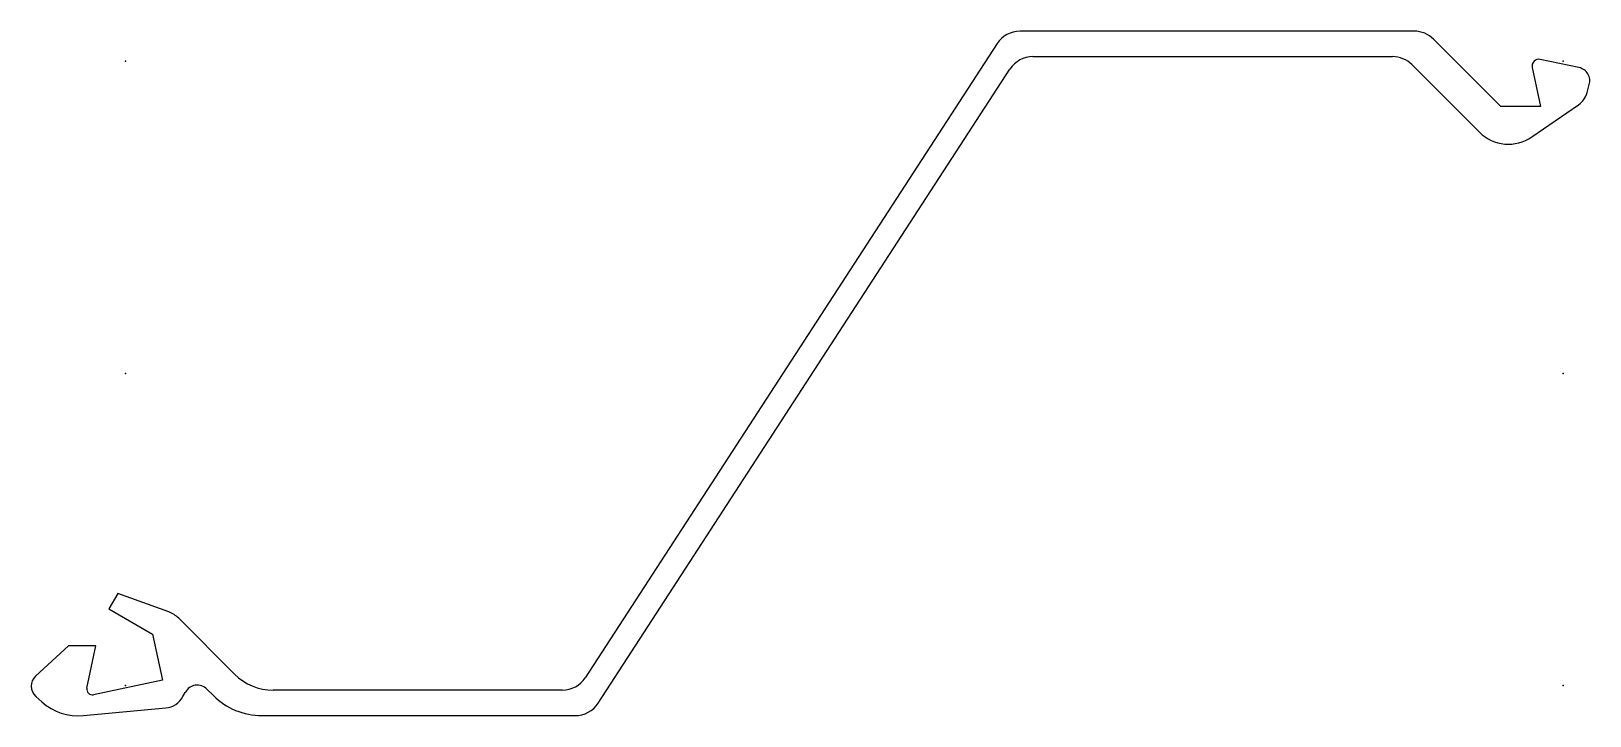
# Model space of a CAD drawing. Extents: x -34 to 535, y -125 to 125.
import ezdxf

# ---------------------------------------------------------------- set-up
doc = ezdxf.new("R2010")
doc.units = 0
doc.header["$MEASUREMENT"] = 0
doc.layers.get('0').update_dxf_attribs({"color": 5, "linetype": 'CONTINUOUS'})

msp = doc.modelspace()

# ---------------------------------------------------------------- linework, layer by layer
at = {"linetype": 'Continuous'}
for p, q in [((318.31287, 120.44633), (167.91714, -111.14633)), ((470.65787, 125), (326.69962, 125)), ((502.29999, 97.5), (477.72894, 122.07107)), ((331.39941, 115.7), (462.70786, 115.7)), ((530.79614, 111.70384), (516.68042, 114.6981)), ((172.60718, -120.44658), (323.01282, 111.14658)), ((469.77893, 112.77106), (494.45035, 88.09966)), ((513.71832, 111.72313), (516.79999, 97.5)), ((533.77502, 102.58999), (534.57623, 105.47446)), ((516.79999, 97.5), (502.29999, 97.5)), ((513.59186, 86.37113), (530.61884, 98.1524)), ((-2.75, -80.37), (-6, -86)), ((15.79707, -87.12174), (-2.75, -80.37)), ((-6, -86), (9.9, -95.2)), ((39.84214, -109.84213), (19.44741, -89.44741)), ((9.9, -95.2), (13.5, -112)), ((-20.8, -99.5), (-32.80461, -110.57716)), ((-10.8, -99.5), (-20.8, -99.5)), ((-14.06574, -114.99135), (-10.8, -99.5)), ((13.5, -112), (-11.69254, -117.36012)), ((-32.74667, -117.97905), (-30.49863, -119.98917)), ((21.02819, -118.00713), (21.82438, -116.51427)), ((29.77168, -115.33169), (32.11767, -117.67767)), ((159.5304, -115.7), (53.98427, -115.7)), ((-15.31961, -124.99454), (14.70852, -122.20821)), ((49.79534, -125), (164.22058, -125))]:
    msp.add_line(p, q, dxfattribs=at)
for centre, radius, start, end in [((326.69962, 115), 10, 90, 147.0004), ((470.65787, 115), 10, 44.99997, 90), ((331.39941, 105.7), 10, 90, 146.99875), ((462.70786, 105.7), 10, 44.99997, 90), ((516.16162, 112.25251), 2.5, 78.02302, 192.22511), ((529.75867, 106.81268), 5, 344.47582, 78.02437), ((526.06683, 104.73114), 8, 304.68039, 344.47598), ((505.05695, 98.70626), 15, 225.00002, 304.6801), ((12.37634, -96.51848), 10, 45, 69.99682), ((-29.41388, -114.25179), 5, 132.69902, 228.19804), ((53.98427, -95.7), 20, 225, 270), ((159.5304, -105.7), 10, 270, 327.0004), ((-12.10876, -115.4039), 2, 168.09579, 282.01148), ((13.96937, -114.24243), 8, 275.30134, 331.92754), ((26.23615, -118.86722), 5, 44.99997, 151.9275), ((49.79534, -100), 25, 225.00001, 270), ((-17.16748, -105.08009), 20, 228.19809, 275.30133), ((164.22058, -115), 10, 270, 326.99875)]:
    msp.add_arc(centre, radius, start, end, dxfattribs=at)
for p in [(0, 114), (525, 114), (0, 0), (525, 0), (0, -114), (525, -114)]:
    msp.add_point(p, dxfattribs=at)

doc.saveas('drawing.dxf')
